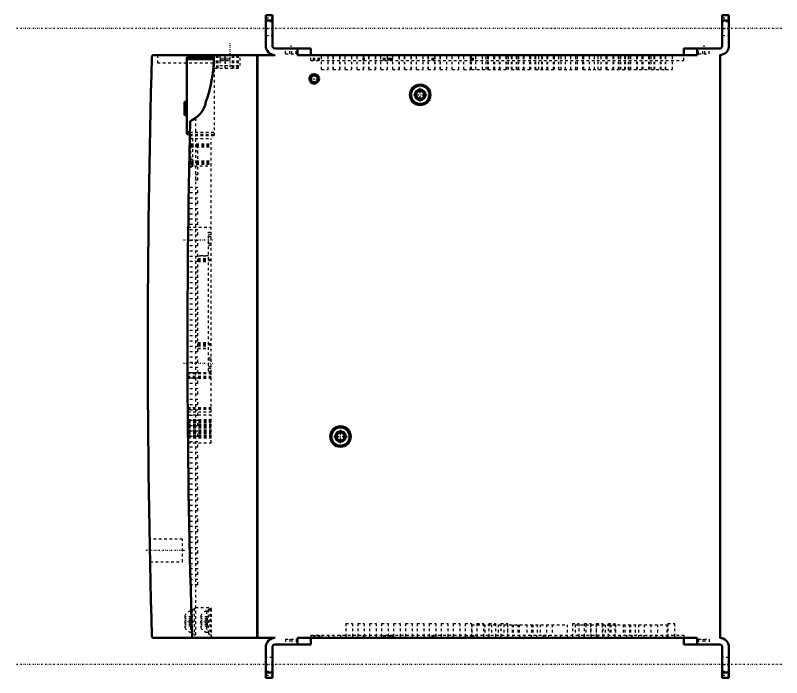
# Model space of a CAD drawing. Header units: millimetres. Extents: x 0 to 447, y -18 to 542.
# Drawn here: x 157.5 to 446.7, y 291.6 to 541.6 of the extents above; entities that cross this region are included whole.
import ezdxf

# ---------------------------------------------------------------- set-up
doc = ezdxf.new("R2010")
doc.units = ezdxf.units.MM
doc.linetypes.add('Center', pattern=[1.5, 0.45, -0.5, 0.05, -0.5])
doc.linetypes.add('Dashed', pattern=[2, 1, -1])
for name, color, linetype, lineweight in [('AM_4', 7, 'Continuous', 50), ('AM_6', 2, 'Continuous', 35), ('AM_7', 7, 'Center', 25), ('AM_9', 6, 'Dashed', 25)]:
    doc.layers.add(name, color=color, linetype=linetype, lineweight=lineweight)

# ---------------------------------------------------------------- blocks, each defined once
blk = doc.blocks.new('4_MFDLNA3SE_2_in_MFDLNA3SE_1100')
at = {"layer": 'AM_4'}
for p, q in [((252.01, 530.07), (252.01, 541.57)), ((252.01, 541.57), (254.51, 541.57)), ((254.51, 541.57), (254.51, 530.07)), ((424.31, 530.07), (424.31, 541.57)), ((424.31, 541.57), (426.81, 541.57)), ((426.81, 541.57), (426.81, 530.07)), ((252.01, 539.57), (254.51, 539.57)), ((424.31, 539.57), (426.81, 539.57)), ((248.71, 526.57), (209.66, 526.57)), ((248.71, 526.57), (248.71, 306.57)), ((255.51, 526.57), (248.91, 526.57)), ((248.91, 526.57), (248.91, 306.57)), ((269.01, 529.07), (255.51, 529.07)), ((264.01, 529.07), (264.01, 526.57)), ((414.81, 526.57), (264.01, 526.57)), ((269.01, 529.07), (269.01, 526.57)), ((423.31, 529.07), (409.81, 529.07)), ((409.81, 529.07), (409.81, 526.57)), ((414.81, 529.07), (414.81, 526.57)), ((423.51, 526.57), (423.31, 526.57)), ((423.51, 306.57), (423.51, 526.57)), ((222.27, 525.81), (232.43, 525.81)), ((222.27, 496.67), (222.27, 525.81)), ((222.27, 525.01), (232.41, 525.01)), ((221.34, 508.87), (222.27, 508.87)), ((221.34, 503.87), (221.34, 508.87)), ((221.34, 508.07), (222.27, 508.07)), ((221.34, 504.67), (222.27, 504.67)), ((221.34, 503.87), (222.27, 503.87)), ((248.91, 504.57), (248.71, 504.57)), ((222.27, 497.47), (223.41, 497.47)), ((222.27, 496.67), (223.4, 496.67)), ((222.6, 387.04), (222.59, 389.04)), ((222.65, 382.04), (222.65, 382.41)), ((248.91, 328.57), (248.71, 328.57)), ((209.66, 306.57), (248.71, 306.57)), ((248.91, 306.57), (255.51, 306.57)), ((264.01, 306.57), (414.81, 306.57)), ((264.01, 304.07), (264.01, 306.57)), ((269.01, 304.07), (269.01, 306.57)), ((409.81, 304.07), (409.81, 306.57)), ((414.81, 304.07), (414.81, 306.57)), ((423.31, 306.57), (423.51, 306.57)), ((269.01, 304.07), (255.51, 304.07)), ((423.31, 304.07), (409.81, 304.07)), ((252.01, 291.57), (252.01, 303.07)), ((254.51, 303.07), (254.51, 291.57)), ((424.31, 291.57), (424.31, 303.07)), ((426.81, 303.07), (426.81, 291.57)), ((252.01, 293.57), (254.51, 293.57)), ((424.31, 293.57), (426.81, 293.57)), ((252.01, 291.57), (254.51, 291.57)), ((424.31, 291.57), (426.81, 291.57))]:
    blk.add_line(p, q, dxfattribs=at)
for centre, radius in [((270.31, 517.57), 1.8), ((270.31, 517.57), 1.3), ((310.31, 511.57), 3.87), ((310.31, 511.57), 3.45), ((310.31, 511.57), 2), ((310.31, 511.57), 1.5), ((280.21, 382.57), 3.87), ((280.21, 382.57), 3.45), ((280.21, 382.57), 2), ((280.21, 382.57), 1.5)]:
    blk.add_circle(centre, radius, dxfattribs=at)
for centre, radius, start, end in [((255.51, 530.07), 3.5, 180, 270), ((255.51, 530.07), 1, 180, 270), ((423.31, 530.07), 3.5, 270, 0), ((423.31, 530.07), 1, 270, 0), ((209.66, 525.97), 0.6, 90, 178.3716), ((177.44, 526.81), 55, 340.9871, 359.7521), ((4058.17, 416.57), 3850.66, 178.37171, 181.62829), ((219.64, 510.88), 10, 292.8011, 348.5172), ((3722.21, 416.57), 3499.73, 178.60678, 181.79799), ((209.66, 307.17), 0.6, 181.6283, 270), ((224.4, 306.77), 0.2, 181.798, 270), ((255.51, 303.07), 3.5, 90, 180), ((423.31, 303.07), 3.5, 0, 90), ((255.51, 303.07), 1, 90, 180), ((423.31, 303.07), 1, 0, 90)]:
    blk.add_arc(centre, radius, start, end, dxfattribs=at)
at = {"layer": 'AM_7'}
for p, q in [((446.71, 536.57), (157.51, 536.57)), ((238.54, 522.17), (238.54, 530.97)), ((261.51, 530.13), (261.51, 528.81)), ((417.31, 530.13), (417.31, 528.81)), ((236.71, 526.82), (236.71, 521.32)), ((270.31, 515.68), (270.31, 519.46)), ((268.42, 517.57), (272.2, 517.57)), ((310.31, 507.51), (310.31, 515.63)), ((306.25, 511.57), (314.37, 511.57)), ((220.91, 456.77), (231.91, 456.77)), ((220.91, 410.27), (231.91, 410.27)), ((280.21, 378.51), (280.21, 386.63)), ((276.15, 382.57), (284.27, 382.57)), ((221.3, 339.57), (206.72, 339.57)), ((221.31, 312.72), (225.71, 312.72)), ((227.31, 312.72), (231.71, 312.72)), ((261.51, 304.33), (261.51, 303.01)), ((417.31, 304.33), (417.31, 303.01)), ((446.71, 296.57), (157.51, 296.57))]:
    blk.add_line(p, q, dxfattribs=at)
at = {"layer": 'AM_9'}
for p, q in [((252.01, 540.57), (254.51, 540.57)), ((254.51, 539.17), (252.01, 539.17)), ((424.31, 540.57), (426.81, 540.57)), ((426.81, 539.17), (424.31, 539.17)), ((252.01, 536.57), (254.51, 536.57)), ((424.31, 536.57), (426.81, 536.57)), ((252.01, 533.97), (254.51, 533.97)), ((424.31, 533.97), (426.81, 533.97)), ((211.15, 526.57), (211.15, 523.62)), ((232.71, 496.17), (232.71, 526.57)), ((233.34, 526.57), (233.34, 523.62)), ((233.46, 526.57), (233.46, 521.57)), ((233.96, 526.57), (233.96, 521.57)), ((234.74, 526.57), (234.74, 522.57)), ((234.96, 524.57), (234.96, 526.57)), ((235.61, 524.57), (235.61, 526.57)), ((236.31, 524.57), (236.31, 526.57)), ((236.69, 521.57), (236.69, 526.57)), ((236.71, 521.57), (236.71, 526.57)), ((237.11, 524.57), (237.11, 526.57)), ((237.81, 524.57), (237.81, 526.57)), ((238.46, 524.57), (238.46, 526.57)), ((239.46, 521.57), (239.46, 526.57)), ((239.96, 521.57), (239.96, 526.57)), ((241.21, 521.57), (241.21, 526.57)), ((241.71, 521.57), (241.71, 526.57)), ((242.34, 522.57), (242.34, 526.57)), ((257.21, 529.07), (257.51, 528.87)), ((257.51, 529.07), (257.51, 528.87)), ((265.51, 528.87), (257.51, 528.87)), ((259.51, 527.07), (259.51, 529.07)), ((259.51, 527.07), (263.51, 527.07)), ((261.16, 527.07), (261.16, 529.07)), ((261.86, 527.07), (261.86, 529.07)), ((263.51, 527.07), (263.51, 529.07)), ((265.51, 528.87), (265.51, 529.07)), ((265.51, 528.87), (265.81, 529.07)), ((269.01, 524.57), (269.01, 526.57)), ((270, 524.57), (270, 526.57)), ((270.34, 524.57), (270.34, 526.57)), ((270.54, 524.57), (270.54, 526.57)), ((271.77, 524.57), (271.77, 526.57)), ((271.97, 524.57), (271.97, 526.57)), ((272.32, 524.57), (272.32, 526.57)), ((273.01, 521.07), (273.01, 526.57)), ((273.07, 521.07), (273.07, 526.57)), ((275.51, 521.07), (275.51, 526.57)), ((275.57, 521.07), (275.57, 526.57)), ((277.49, 521.07), (277.49, 526.57)), ((277.55, 521.07), (277.55, 526.57)), ((279.99, 521.07), (279.99, 526.57)), ((280.05, 521.07), (280.05, 526.57)), ((281.97, 521.07), (281.97, 526.57)), ((282.04, 521.07), (282.04, 526.57)), ((284.47, 521.07), (284.47, 526.57)), ((284.54, 521.07), (284.54, 526.57)), ((286.46, 521.07), (286.46, 526.57)), ((286.52, 521.07), (286.52, 526.57)), ((288.79, 524.57), (288.79, 526.57)), ((288.96, 521.07), (288.96, 526.57)), ((289.02, 521.07), (289.02, 526.57)), ((289.29, 524.57), (289.29, 526.57)), ((290.94, 521.07), (290.94, 526.57)), ((291, 521.07), (291, 526.57)), ((293.44, 521.07), (293.44, 526.57)), ((293.5, 521.07), (293.5, 526.57)), ((295.42, 521.07), (295.42, 526.57)), ((295.48, 521.07), (295.48, 526.57)), ((296.5, 524.57), (296.5, 526.57)), ((296.84, 524.57), (296.84, 526.57)), ((297.04, 524.57), (297.04, 526.57)), ((297.92, 521.07), (297.92, 526.57)), ((297.98, 521.07), (297.98, 526.57)), ((298.27, 524.57), (298.27, 526.57)), ((298.47, 524.57), (298.47, 526.57)), ((298.82, 524.57), (298.82, 526.57)), ((299.17, 524.57), (299.17, 526.57)), ((299.36, 524.57), (299.36, 526.57)), ((299.86, 526.57), (299.86, 524.57)), ((299.86, 524.57), (299.86, 526.57)), ((299.91, 521.07), (299.91, 526.57)), ((299.97, 521.07), (299.97, 526.57)), ((302.41, 521.07), (302.41, 526.57)), ((302.47, 521.07), (302.47, 526.57)), ((304.39, 521.07), (304.39, 526.57)), ((304.45, 521.07), (304.45, 526.57)), ((306.89, 521.07), (306.89, 526.57)), ((306.95, 521.07), (306.95, 526.57)), ((308.87, 521.07), (308.87, 526.57)), ((308.93, 521.07), (308.93, 526.57)), ((311.37, 521.07), (311.37, 526.57)), ((311.43, 521.07), (311.43, 526.57)), ((313.35, 521.07), (313.35, 526.57)), ((313.42, 521.07), (313.42, 526.57)), ((314.76, 524.57), (314.76, 526.57)), ((314.76, 524.57), (314.76, 526.57)), ((315.26, 524.57), (315.26, 526.57)), ((315.45, 524.57), (315.45, 526.57)), ((315.85, 521.07), (315.85, 526.57)), ((315.92, 521.07), (315.92, 526.57)), ((317.84, 521.07), (317.84, 526.57)), ((317.9, 521.07), (317.9, 526.57)), ((320.34, 521.07), (320.34, 526.57)), ((320.4, 521.07), (320.4, 526.57)), ((322.32, 521.07), (322.32, 526.57)), ((322.38, 521.07), (322.38, 526.57)), ((324.82, 521.07), (324.82, 526.57)), ((324.88, 521.07), (324.88, 526.57)), ((326.8, 521.07), (326.8, 526.57)), ((329.3, 521.07), (329.3, 526.57)), ((329.42, 524.57), (329.42, 526.57)), ((329.65, 521.07), (329.65, 526.57)), ((329.92, 524.57), (329.92, 526.57)), ((330.37, 524.57), (330.37, 526.57)), ((331.29, 521.07), (331.29, 526.57)), ((333.79, 521.07), (333.79, 526.57)), ((335.15, 521.07), (335.15, 526.57)), ((335.77, 521.07), (335.77, 526.57)), ((336.02, 521.07), (336.02, 526.57)), ((338.12, 521.07), (338.12, 526.57)), ((338.27, 521.07), (338.27, 526.57)), ((338.52, 521.07), (338.52, 526.57)), ((340.25, 521.07), (340.25, 526.57)), ((340.5, 521.07), (340.5, 526.57)), ((342.75, 521.07), (342.75, 526.57)), ((343, 521.07), (343, 526.57)), ((343.62, 521.07), (343.62, 526.57)), ((344.74, 521.07), (344.74, 526.57)), ((344.99, 521.07), (344.99, 526.57)), ((346.59, 521.07), (346.59, 526.57)), ((347.24, 521.07), (347.24, 526.57)), ((347.49, 521.07), (347.49, 526.57)), ((349.22, 521.07), (349.22, 526.57)), ((349.47, 521.07), (349.47, 526.57)), ((351.72, 521.07), (351.72, 526.57)), ((351.97, 521.07), (351.97, 526.57)), ((352.09, 521.07), (352.09, 526.57)), ((353.7, 521.07), (353.7, 526.57)), ((353.95, 521.07), (353.95, 526.57)), ((355.06, 521.07), (355.06, 526.57)), ((356.2, 521.07), (356.2, 526.57)), ((356.45, 521.07), (356.45, 526.57)), ((358.18, 521.07), (358.18, 526.57)), ((358.43, 521.07), (358.43, 526.57)), ((360.56, 521.07), (360.56, 526.57)), ((360.68, 521.07), (360.68, 526.57)), ((360.93, 521.07), (360.93, 526.57)), ((362.67, 521.07), (362.67, 526.57)), ((363.53, 521.07), (363.53, 526.57)), ((365.17, 521.07), (365.17, 526.57)), ((367.15, 521.07), (367.15, 526.57)), ((369.03, 521.07), (369.03, 526.57)), ((369.65, 521.07), (369.65, 526.57)), ((371.63, 521.07), (371.63, 526.57)), ((371.99, 521.07), (371.99, 526.57)), ((374.13, 521.07), (374.13, 526.57)), ((376.12, 521.07), (376.12, 526.57)), ((377.49, 521.07), (377.49, 526.57)), ((378.62, 521.07), (378.62, 526.57)), ((380.46, 521.07), (380.46, 526.57)), ((380.6, 521.07), (380.6, 526.57)), ((380.85, 521.07), (380.85, 526.57)), ((383.1, 521.07), (383.1, 526.57)), ((383.35, 521.07), (383.35, 526.57)), ((385.08, 521.07), (385.08, 526.57)), ((385.33, 521.07), (385.33, 526.57)), ((385.96, 521.07), (385.96, 526.57)), ((387.58, 521.07), (387.58, 526.57)), ((387.83, 521.07), (387.83, 526.57)), ((388.93, 521.07), (388.93, 526.57)), ((389.57, 521.07), (389.57, 526.57)), ((389.82, 521.07), (389.82, 526.57)), ((392.07, 521.07), (392.07, 526.57)), ((392.32, 521.07), (392.32, 526.57)), ((394.05, 521.07), (394.05, 526.57)), ((394.3, 521.07), (394.3, 526.57)), ((394.43, 521.07), (394.43, 526.57)), ((396.55, 521.07), (396.55, 526.57)), ((396.8, 521.07), (396.8, 526.57)), ((397.4, 521.07), (397.4, 526.57)), ((398.53, 521.07), (398.53, 526.57)), ((398.78, 521.07), (398.78, 526.57)), ((401.03, 521.07), (401.03, 526.57)), ((401.28, 521.07), (401.28, 526.57)), ((402.9, 521.07), (402.9, 526.57)), ((403.01, 521.07), (403.01, 526.57)), ((405.51, 521.07), (405.51, 526.57)), ((409.81, 524.57), (409.81, 526.57)), ((413.01, 529.07), (413.31, 528.87)), ((413.31, 529.07), (413.31, 528.87)), ((421.31, 528.87), (413.31, 528.87)), ((415.31, 527.07), (415.31, 529.07)), ((415.31, 527.07), (419.31, 527.07)), ((416.96, 527.07), (416.96, 529.07)), ((417.66, 527.07), (417.66, 529.07)), ((419.31, 527.07), (419.31, 529.07)), ((421.31, 528.87), (421.31, 529.07)), ((421.31, 528.87), (421.61, 529.07)), ((211.15, 523.62), (233.34, 523.62)), ((232.41, 525.01), (232.71, 525.01)), ((232.43, 525.81), (232.71, 525.81)), ((234.96, 524.57), (238.46, 524.57)), ((269.01, 524.57), (409.81, 524.57)), ((232.71, 521.57), (241.71, 521.57)), ((234.74, 522.57), (242.34, 522.57)), ((273.01, 521.07), (275.57, 521.07)), ((277.49, 521.07), (280.05, 521.07)), ((281.97, 521.07), (284.54, 521.07)), ((286.46, 521.07), (289.02, 521.07)), ((290.94, 521.07), (293.5, 521.07)), ((295.42, 521.07), (297.98, 521.07)), ((299.91, 521.07), (302.47, 521.07)), ((304.39, 521.07), (306.95, 521.07)), ((308.87, 521.07), (311.43, 521.07)), ((313.35, 521.07), (315.92, 521.07)), ((317.84, 521.07), (320.4, 521.07)), ((322.32, 521.07), (324.88, 521.07)), ((326.8, 521.07), (329.3, 521.07)), ((329.65, 521.07), (335.15, 521.07)), ((335.77, 521.07), (343.62, 521.07)), ((344.74, 521.07), (352.09, 521.07)), ((353.7, 521.07), (360.93, 521.07)), ((362.67, 521.07), (369.65, 521.07)), ((371.63, 521.07), (378.62, 521.07)), ((380.46, 521.07), (387.83, 521.07)), ((388.93, 521.07), (396.8, 521.07)), ((397.4, 521.07), (402.9, 521.07)), ((403.01, 521.07), (405.51, 521.07)), ((225.51, 502.78), (225.51, 306.57)), ((223.41, 497.47), (223.38, 496.17)), ((223.41, 497.47), (232.71, 497.47)), ((224.41, 495.09), (223.36, 495.09)), ((223.36, 495.05), (231.41, 495.05)), ((223.38, 496.17), (232.71, 496.17)), ((223.4, 496.67), (232.71, 496.67)), ((224.41, 495.09), (224.41, 484.38)), ((231.41, 406.75), (231.41, 495.05)), ((223.71, 493.12), (231.41, 493.12)), ((223.71, 485.42), (223.71, 493.12)), ((223.71, 492.91), (231.41, 492.91)), ((223.71, 492.72), (231.41, 492.72)), ((223.71, 492.71), (231.41, 492.71)), ((223.71, 492.63), (231.41, 492.63)), ((223.71, 492.62), (231.41, 492.62)), ((223.71, 492.42), (231.41, 492.42)), ((223.71, 492.42), (231.41, 492.42)), ((223.71, 492.22), (231.41, 492.22)), ((223.71, 491.92), (231.41, 491.92)), ((223.71, 491.89), (231.41, 491.89)), ((226.41, 492.26), (225.51, 492.26)), ((226.41, 479.39), (226.41, 492.26)), ((226.41, 490.26), (225.51, 490.26)), ((224.41, 487.18), (223.19, 487.18)), ((223.71, 486.62), (231.41, 486.62)), ((223.71, 486.32), (231.41, 486.32)), ((223.71, 486.12), (231.41, 486.12)), ((223.71, 486.11), (231.41, 486.11)), ((223.71, 485.92), (231.41, 485.92)), ((223.71, 485.91), (231.41, 485.91)), ((223.14, 484.7), (231.41, 484.7)), ((223.14, 484.38), (224.41, 484.38)), ((223.71, 485.83), (231.41, 485.83)), ((223.71, 485.82), (231.41, 485.82)), ((223.71, 485.62), (231.41, 485.62)), ((223.71, 485.42), (231.41, 485.42)), ((226.41, 481.39), (225.51, 481.39)), ((226.41, 479.39), (225.51, 479.39)), ((226.41, 474.57), (222.96, 474.57)), ((226.41, 476.59), (222.99, 476.59)), ((226.41, 474.57), (226.41, 476.59)), ((226.41, 472.59), (222.93, 472.59)), ((226.41, 470.57), (226.41, 472.59)), ((226.41, 468.59), (222.87, 468.59)), ((226.41, 470.57), (222.9, 470.57)), ((226.41, 466.57), (226.41, 468.59)), ((226.41, 466.57), (222.84, 466.57)), ((226.41, 464.59), (222.81, 464.59)), ((226.41, 462.57), (226.41, 464.59)), ((226.41, 460.59), (222.76, 460.59)), ((222.77, 461.6), (231.41, 461.6)), ((226.41, 462.57), (222.78, 462.57)), ((226.41, 458.57), (226.41, 460.59)), ((226.41, 458.57), (222.73, 458.57)), ((230.41, 459.72), (231.41, 459.72)), ((230.41, 407.32), (230.41, 459.72)), ((231.41, 458.67), (230.41, 458.67)), ((231.41, 457.97), (230.41, 457.97)), ((226.41, 454.57), (222.68, 454.57)), ((226.41, 456.59), (222.71, 456.59)), ((226.41, 454.57), (226.41, 456.59)), ((230.41, 455.57), (231.41, 455.57)), ((230.41, 454.87), (231.41, 454.87)), ((226.41, 452.59), (222.66, 452.59)), ((226.41, 414.57), (226.41, 452.59)), ((226.41, 448.59), (222.63, 448.59)), ((226.41, 450.57), (222.64, 450.57)), ((230.41, 450.76), (226.41, 450.76)), ((226.41, 450.73), (230.41, 450.73)), ((226.41, 449.76), (230.41, 449.76)), ((226.41, 449.58), (231.41, 449.58)), ((226.41, 449.55), (230.41, 449.55)), ((226.41, 449.08), (231.41, 449.08)), ((226.41, 448.59), (230.41, 448.59)), ((226.41, 446.57), (222.61, 446.57)), ((226.41, 442.57), (222.58, 442.57)), ((226.41, 444.59), (222.59, 444.59)), ((226.41, 440.59), (222.56, 440.59)), ((226.41, 438.57), (222.55, 438.57)), ((226.41, 434.57), (222.52, 434.57)), ((226.41, 436.59), (222.54, 436.59)), ((226.41, 432.59), (222.52, 432.59)), ((226.41, 428.59), (222.5, 428.59)), ((226.41, 430.57), (222.51, 430.57)), ((226.41, 426.57), (222.49, 426.57)), ((226.41, 422.57), (222.48, 422.57)), ((226.41, 424.59), (222.49, 424.59)), ((226.41, 420.59), (222.48, 420.59)), ((226.41, 418.57), (222.48, 418.57)), ((226.41, 416.59), (222.48, 416.59)), ((226.41, 418.05), (230.41, 418.05)), ((226.41, 417.68), (231.41, 417.68)), ((226.41, 417.18), (231.41, 417.18)), ((226.41, 417.08), (230.41, 417.08)), ((226.41, 416.87), (230.41, 416.87)), ((226.41, 414.57), (222.48, 414.57)), ((226.41, 415.91), (230.41, 415.91)), ((226.41, 415.87), (230.41, 415.87)), ((226.41, 412.59), (222.48, 412.59)), ((226.41, 410.57), (226.41, 412.59)), ((231.41, 412.17), (230.41, 412.17)), ((231.41, 411.47), (230.41, 411.47)), ((226.41, 410.57), (222.48, 410.57)), ((226.41, 408.59), (222.49, 408.59)), ((226.41, 406.57), (226.41, 408.59)), ((230.41, 409.07), (231.41, 409.07)), ((230.41, 408.37), (231.41, 408.37)), ((222.49, 406.75), (231.41, 406.75)), ((226.41, 406.57), (222.49, 406.57)), ((222.49, 406.37), (231.41, 406.37)), ((222.5, 405.37), (231.41, 405.37)), ((222.5, 405.17), (231.41, 405.17)), ((230.41, 407.32), (231.41, 407.32)), ((231.41, 391.87), (231.41, 406.37)), ((222.5, 404.67), (231.41, 404.67)), ((226.41, 404.59), (222.5, 404.59)), ((226.41, 402.57), (222.51, 402.57)), ((226.41, 402.57), (226.41, 404.59)), ((226.41, 400.59), (222.52, 400.59)), ((226.41, 398.57), (226.41, 400.59)), ((226.41, 398.57), (222.52, 398.57)), ((226.41, 396.59), (222.54, 396.59)), ((226.41, 394.57), (226.41, 396.59)), ((226.41, 394.57), (222.55, 394.57)), ((222.55, 393.57), (231.41, 393.57)), ((222.56, 393.07), (231.41, 393.07)), ((222.56, 392.87), (231.41, 392.87)), ((226.41, 392.59), (222.56, 392.59)), ((222.57, 391.87), (231.41, 391.87)), ((222.57, 390.82), (231.41, 390.82)), ((226.41, 390.57), (222.58, 390.57)), ((226.41, 390.57), (226.41, 392.59)), ((231.41, 380.27), (231.41, 390.82)), ((222.59, 389.04), (231.41, 389.04)), ((222.59, 388.82), (231.41, 388.82)), ((222.59, 388.68), (231.41, 388.68)), ((226.41, 388.59), (222.59, 388.59)), ((222.59, 388.57), (231.41, 388.57)), ((222.59, 388.32), (231.41, 388.32)), ((222.59, 388.24), (231.41, 388.24)), ((222.59, 388.2), (231.41, 388.2)), ((222.6, 387.77), (231.41, 387.77)), ((226.41, 386.57), (226.41, 388.59)), ((222.6, 387.09), (231.41, 387.09)), ((222.61, 386.29), (222.6, 387.04)), ((222.6, 387.04), (231.41, 387.04)), ((226.41, 386.57), (222.61, 386.57)), ((222.61, 386.57), (231.41, 386.57)), ((222.61, 386.29), (231.41, 386.29)), ((222.61, 385.81), (231.41, 385.81)), ((222.62, 385.12), (231.41, 385.12)), ((222.63, 384.04), (222.62, 384.8)), ((222.62, 384.8), (231.41, 384.8)), ((226.41, 384.59), (222.62, 384.59)), ((222.63, 384.37), (231.41, 384.37)), ((222.63, 384.04), (231.41, 384.04)), ((222.63, 383.84), (231.41, 383.84)), ((222.64, 383.17), (231.41, 383.17)), ((222.64, 382.84), (231.41, 382.84)), ((222.64, 382.77), (231.41, 382.77)), ((222.64, 382.74), (231.41, 382.74)), ((226.41, 382.57), (222.64, 382.57)), ((222.65, 382.41), (231.41, 382.41)), ((222.65, 382.37), (231.41, 382.37)), ((222.65, 382.27), (231.41, 382.27)), ((222.65, 382.04), (231.41, 382.04)), ((226.41, 382.57), (226.41, 384.59)), ((226.41, 380.59), (222.66, 380.59)), ((222.67, 380.27), (231.41, 380.27)), ((226.41, 378.57), (226.41, 380.59)), ((226.41, 378.57), (222.68, 378.57)), ((226.41, 376.59), (222.71, 376.59)), ((226.41, 374.57), (226.41, 376.59)), ((226.41, 374.57), (222.73, 374.57)), ((226.41, 372.59), (222.75, 372.59)), ((226.41, 370.57), (222.78, 370.57)), ((226.41, 370.57), (226.41, 372.59)), ((226.41, 368.59), (222.81, 368.59)), ((226.41, 366.57), (226.41, 368.59)), ((226.41, 366.57), (222.84, 366.57)), ((226.41, 364.59), (222.86, 364.59)), ((226.41, 362.57), (226.41, 364.59)), ((226.41, 362.57), (222.9, 362.57)), ((226.41, 360.59), (222.93, 360.59)), ((226.41, 358.57), (226.41, 360.59)), ((226.41, 358.57), (222.96, 358.57)), ((226.41, 356.59), (222.99, 356.59)), ((226.41, 354.57), (226.41, 356.59)), ((226.41, 354.57), (223.03, 354.57)), ((226.41, 352.59), (223.06, 352.59)), ((226.41, 350.57), (223.1, 350.57)), ((226.41, 350.57), (226.41, 352.59)), ((226.41, 348.59), (223.14, 348.59)), ((226.41, 346.57), (226.41, 348.59)), ((226.41, 346.57), (223.18, 346.57)), ((226.41, 344.59), (223.22, 344.59)), ((226.41, 342.57), (226.41, 344.59)), ((220.64, 343.87), (208.19, 343.87)), ((220.64, 335.27), (220.64, 343.87)), ((226.41, 342.57), (223.26, 342.57)), ((226.41, 340.59), (223.3, 340.59)), ((226.41, 338.57), (223.35, 338.57)), ((226.41, 338.57), (226.41, 340.59)), ((226.41, 336.59), (223.39, 336.59)), ((226.41, 334.57), (226.41, 336.59)), ((208.36, 335.27), (220.64, 335.27)), ((226.41, 334.57), (223.44, 334.57)), ((226.41, 332.59), (223.49, 332.59)), ((226.41, 330.57), (226.41, 332.59)), ((226.41, 330.57), (223.54, 330.57)), ((226.41, 328.59), (223.58, 328.59)), ((226.41, 326.57), (226.41, 328.59)), ((226.41, 326.57), (223.64, 326.57)), ((224.26, 316.72), (223.66, 316.72)), ((223.66, 316.72), (223.66, 308.72)), ((224.96, 317.32), (224.26, 317.32)), ((224.26, 317.32), (224.26, 308.12)), ((225.51, 317.72), (224.96, 317.72)), ((224.96, 317.72), (224.96, 307.72)), ((225.51, 318.06), (231.51, 318.06)), ((230.26, 316.72), (229.66, 316.72)), ((229.66, 316.72), (229.66, 308.72)), ((230.96, 317.32), (230.26, 317.32)), ((230.26, 317.32), (230.26, 308.12)), ((231.51, 317.72), (230.96, 317.72)), ((230.96, 317.72), (230.96, 307.72)), ((231.51, 306.57), (231.51, 318.06)), ((221.51, 314.97), (221.51, 310.47)), ((224.01, 314.47), (221.51, 314.47)), ((224.01, 313.82), (221.51, 313.82)), ((224.01, 313.12), (221.51, 313.12)), ((224.01, 310.97), (224.01, 314.47)), ((227.51, 314.97), (227.51, 310.47)), ((230.01, 314.47), (227.51, 314.47)), ((230.01, 313.82), (227.51, 313.82)), ((230.01, 313.12), (227.51, 313.12)), ((230.01, 310.97), (230.01, 314.47)), ((224.01, 312.32), (221.51, 312.32)), ((224.01, 311.62), (221.51, 311.62)), ((224.01, 310.97), (221.51, 310.97)), ((230.01, 312.32), (227.51, 312.32)), ((230.01, 311.62), (227.51, 311.62)), ((230.01, 310.97), (227.51, 310.97)), ((282.21, 312.07), (282.21, 306.57)), ((282.21, 312.07), (284.71, 312.07)), ((284.71, 312.07), (284.71, 306.57)), ((286.71, 312.07), (286.71, 306.57)), ((286.71, 312.07), (289.21, 312.07)), ((289.21, 312.07), (289.21, 306.57)), ((291.21, 312.07), (291.21, 306.57)), ((291.21, 312.07), (293.71, 312.07)), ((293.71, 312.07), (293.71, 306.57)), ((295.71, 312.07), (295.71, 306.57)), ((295.71, 312.07), (298.21, 312.07)), ((298.21, 312.07), (298.21, 306.57)), ((300.21, 312.07), (300.21, 306.57)), ((300.21, 312.07), (302.71, 312.07)), ((302.71, 312.07), (302.71, 306.57)), ((304.71, 312.07), (307.21, 312.07)), ((304.71, 312.07), (304.71, 306.57)), ((307.21, 312.07), (307.21, 306.57)), ((309.21, 312.07), (311.71, 312.07)), ((309.21, 312.07), (309.21, 306.57)), ((311.71, 312.07), (311.71, 306.57)), ((313.71, 312.07), (316.21, 312.07)), ((313.71, 312.07), (313.71, 306.57)), ((316.21, 312.07), (316.21, 306.57)), ((318.21, 312.07), (320.71, 312.07)), ((318.21, 312.07), (318.21, 306.57)), ((320.71, 312.07), (320.71, 306.57)), ((322.71, 312.07), (322.71, 306.57)), ((322.71, 312.07), (325.21, 312.07)), ((325.21, 312.07), (325.21, 306.57)), ((327.21, 312.07), (329.71, 312.07)), ((327.21, 312.07), (327.21, 306.57)), ((329.71, 312.07), (329.71, 306.57)), ((329.84, 311.57), (329.84, 307.57)), ((329.84, 311.57), (365.81, 311.57)), ((331.71, 312.07), (334.21, 312.07)), ((331.71, 312.07), (331.71, 306.57)), ((334.21, 312.07), (334.21, 306.57)), ((334.74, 311.57), (334.74, 307.57)), ((336.21, 312.07), (336.21, 306.57)), ((336.21, 312.07), (338.71, 312.07)), ((337.25, 311.57), (337.25, 307.57)), ((338.71, 312.07), (338.71, 306.57)), ((339.75, 311.57), (339.75, 307.57)), ((340.71, 312.07), (343.21, 312.07)), ((340.71, 312.07), (340.71, 306.57)), ((341.87, 311.57), (341.87, 307.57)), ((343.21, 312.07), (343.21, 306.57)), ((343.22, 311.57), (343.22, 307.57)), ((344.99, 311.57), (344.99, 307.57)), ((345.16, 311.57), (345.16, 307.57)), ((345.34, 311.57), (345.34, 307.57)), ((347.11, 311.57), (347.11, 307.57)), ((347.66, 311.57), (347.66, 307.57)), ((350.59, 311.57), (350.59, 307.57)), ((352.36, 311.57), (352.36, 307.57)), ((352.71, 311.57), (352.71, 307.57)), ((352.81, 311.57), (352.81, 307.57)), ((354.48, 311.57), (354.48, 307.57)), ((355.6, 311.57), (355.6, 307.57)), ((357.97, 311.57), (357.97, 307.57)), ((360.09, 311.57), (360.09, 307.57)), ((365.81, 311.57), (365.81, 307.57)), ((367.71, 312.07), (370.21, 312.07)), ((367.71, 312.07), (367.71, 306.57)), ((368.81, 311.57), (403.31, 311.57)), ((368.81, 311.57), (368.81, 307.57)), ((370.21, 312.07), (370.21, 306.57)), ((372.21, 312.07), (374.71, 312.07)), ((372.21, 312.07), (372.21, 306.57)), ((372.81, 311.57), (372.81, 307.57)), ((374.52, 311.57), (374.52, 307.57)), ((374.71, 312.07), (374.71, 306.57)), ((376.64, 311.57), (376.64, 307.57)), ((376.71, 312.07), (379.21, 312.07)), ((376.71, 312.07), (376.71, 306.57)), ((379.01, 311.57), (379.01, 307.57)), ((379.21, 312.07), (379.21, 306.57)), ((380.14, 311.57), (380.14, 307.57)), ((381.21, 312.07), (383.71, 312.07)), ((381.21, 312.07), (381.21, 306.57)), ((381.91, 311.57), (381.91, 307.57)), ((382.26, 311.57), (382.26, 307.57)), ((383.71, 312.07), (383.71, 306.57)), ((384.03, 311.57), (384.03, 307.57)), ((386.95, 311.57), (386.95, 307.57)), ((387.5, 311.57), (387.5, 307.57)), ((389.27, 311.57), (389.27, 307.57)), ((389.46, 311.57), (389.46, 307.57)), ((389.63, 311.57), (389.63, 307.57)), ((391.4, 311.57), (391.4, 307.57)), ((392.74, 311.57), (392.74, 307.57)), ((394.86, 311.57), (394.86, 307.57)), ((397.37, 311.57), (397.37, 307.57)), ((399.87, 311.57), (399.87, 307.57)), ((403.31, 311.57), (403.31, 306.57)), ((403.71, 312.07), (403.71, 306.57)), ((403.71, 312.07), (406.21, 312.07)), ((406.21, 312.07), (406.21, 306.57)), ((223.66, 308.72), (224.26, 308.72)), ((224.26, 308.12), (224.96, 308.12)), ((224.96, 307.72), (225.51, 307.72)), ((229.66, 308.72), (230.26, 308.72)), ((230.26, 308.12), (230.96, 308.12)), ((230.96, 307.72), (231.51, 307.72)), ((269.01, 307.57), (409.81, 307.57)), ((269.01, 307.57), (269.01, 306.57)), ((270, 307.57), (270, 306.57)), ((270.34, 307.57), (270.34, 306.57)), ((270.54, 307.57), (270.54, 306.57)), ((271.77, 307.57), (271.77, 306.57)), ((271.97, 307.57), (271.97, 306.57)), ((272.32, 307.57), (272.32, 306.57)), ((273.21, 307.57), (273.21, 306.57)), ((275.71, 307.57), (275.71, 306.57)), ((277.71, 307.57), (277.71, 306.57)), ((280.21, 307.57), (280.21, 306.57)), ((288.79, 307.57), (288.79, 306.57)), ((289.29, 307.57), (289.29, 306.57)), ((296.5, 307.57), (296.5, 306.57)), ((296.84, 307.57), (296.84, 306.57)), ((297.04, 307.57), (297.04, 306.57)), ((298.27, 307.57), (298.27, 306.57)), ((298.47, 307.57), (298.47, 306.57)), ((298.82, 307.57), (298.82, 306.57)), ((299.17, 307.57), (299.17, 306.57)), ((299.36, 307.57), (299.36, 306.57)), ((299.86, 307.57), (299.86, 306.57)), ((299.86, 307.57), (299.86, 306.57)), ((314.76, 306.57), (314.76, 307.57)), ((314.76, 307.57), (314.76, 306.57)), ((315.26, 307.57), (315.26, 306.57)), ((315.45, 307.57), (315.45, 306.57)), ((328.06, 307.57), (328.06, 306.57)), ((329.42, 307.57), (329.42, 306.57)), ((329.92, 307.57), (329.92, 306.57)), ((330.37, 307.57), (330.37, 306.57)), ((345.21, 307.57), (345.21, 306.57)), ((347.71, 307.57), (347.71, 306.57)), ((349.71, 307.57), (349.71, 306.57)), ((352.21, 307.57), (352.21, 306.57)), ((354.21, 307.57), (354.21, 306.57)), ((356.71, 307.57), (356.71, 306.57)), ((357.32, 307.57), (357.32, 306.57)), ((358.71, 307.57), (358.71, 306.57)), ((361.21, 307.57), (361.21, 306.57)), ((363.21, 307.57), (363.21, 306.57)), ((365.71, 307.57), (365.71, 306.57)), ((377.29, 307.57), (377.29, 306.57)), ((385.71, 307.57), (385.71, 306.57)), ((388.21, 307.57), (388.21, 306.57)), ((390.21, 307.57), (390.21, 306.57)), ((392.71, 307.57), (392.71, 306.57)), ((394.71, 307.57), (394.71, 306.57)), ((397.21, 307.57), (397.21, 306.57)), ((399.21, 307.57), (399.21, 306.57)), ((401.71, 307.57), (401.71, 306.57)), ((409.81, 307.57), (409.81, 306.57)), ((257.51, 304.27), (257.21, 304.07)), ((257.51, 304.27), (257.51, 304.07)), ((265.51, 304.27), (257.51, 304.27)), ((259.51, 306.07), (259.51, 304.07)), ((259.51, 306.07), (263.51, 306.07)), ((261.16, 306.07), (261.16, 304.07)), ((261.86, 306.07), (261.86, 304.07)), ((263.51, 306.07), (263.51, 304.07)), ((265.51, 304.07), (265.51, 304.27)), ((265.81, 304.07), (265.51, 304.27)), ((413.31, 304.27), (413.01, 304.07)), ((413.31, 304.27), (413.31, 304.07)), ((421.31, 304.27), (413.31, 304.27)), ((415.31, 306.07), (415.31, 304.07)), ((415.31, 306.07), (419.31, 306.07)), ((416.96, 306.07), (416.96, 304.07)), ((417.66, 306.07), (417.66, 304.07)), ((419.31, 306.07), (419.31, 304.07)), ((421.31, 304.07), (421.31, 304.27)), ((421.61, 304.07), (421.31, 304.27)), ((254.51, 299.17), (252.01, 299.17)), ((426.81, 299.17), (424.31, 299.17)), ((252.01, 296.57), (254.51, 296.57)), ((424.31, 296.57), (426.81, 296.57)), ((252.01, 293.97), (254.51, 293.97)), ((252.01, 292.57), (254.51, 292.57)), ((424.31, 293.97), (426.81, 293.97)), ((424.31, 292.57), (426.81, 292.57))]:
    blk.add_line(p, q, dxfattribs=at)
for centre, start, end in [((224.23, 313.82), 101.1096, 157.1783), ((230.23, 313.82), 101.1096, 157.1783), ((224.23, 311.61), 202.8217, 258.8904), ((230.23, 311.61), 202.8217, 258.8904)]:
    blk.add_arc(centre, 2.95, start, end, dxfattribs=at)
at = {"layer": 'AM_6', "flags": 8}
for tag, p in [('NN', (451.71, 541.57)), ('NT', (451.71, 541.07)), ('NB', (451.71, 540.57)), ('CNSORDERNO', (451.71, 539.07)), ('NBSYN', (451.71, 540.07)), ('LINA', (451.71, 539.57)), ('F', (451.71, 538.57)), ('MC', (451.71, 538.07)), ('PSV', (451.71, 537.57)), ('COMPANY', (451.71, 536.57)), ('ES', (451.71, 537.07))]:
    blk.add_attdef(tag, p, '', height=0.5, dxfattribs=at)
blk = doc.blocks.new('1_MFDLNA3SE_1100')
blk.add_blockref('4_MFDLNA3SE_2_in_MFDLNA3SE_1100', (0, 0))
at = {"layer": 'AM_6', "flags": 8}
for tag, p in [('NN', (451.71, 541.57)), ('NT', (451.71, 541.07)), ('NB', (451.71, 540.57)), ('CNSORDERNO', (451.71, 539.07)), ('NBSYN', (451.71, 540.07)), ('LINA', (451.71, 539.57)), ('F', (451.71, 538.57)), ('MC', (451.71, 538.07)), ('PSV', (451.71, 537.57)), ('COMPANY', (451.71, 536.57)), ('ES', (451.71, 537.07))]:
    blk.add_attdef(tag, p, '', height=0.5, dxfattribs=at)

msp = doc.modelspace()

# ---------------------------------------------------------------- block references
msp.add_blockref('1_MFDLNA3SE_1100', (0, 0))

doc.saveas('drawing.dxf')
